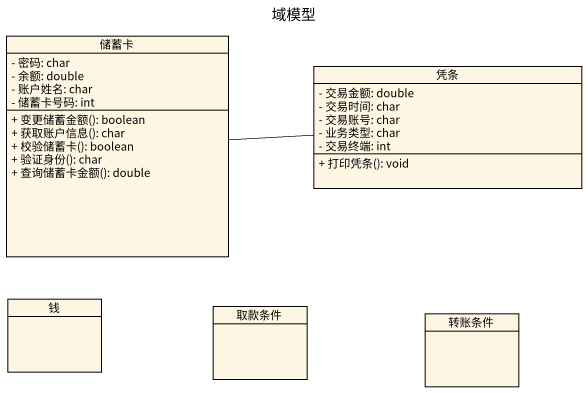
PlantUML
@startuml
title 域模型
hide circle
hide empty members
skinparam classAttributeIconSize 0
class 储蓄卡 {
  - 密码: char
  - 余额: double
  - 账户姓名: char
  - 储蓄卡号码: int
  + 变更储蓄金额(): boolean
  + 获取账户信息(): char
  + 校验储蓄卡(): boolean
  + 验证身份(): char
  + 查询储蓄卡金额(): double
}
class 凭条 {
  - 交易金额: double
  - 交易时间: char
  - 交易账号: char
  - 业务类型: char
  - 交易终端: int
  + 打印凭条(): void
}
class 钱
class 取款条件
class 转账条件
储蓄卡 -right- 凭条
@enduml
